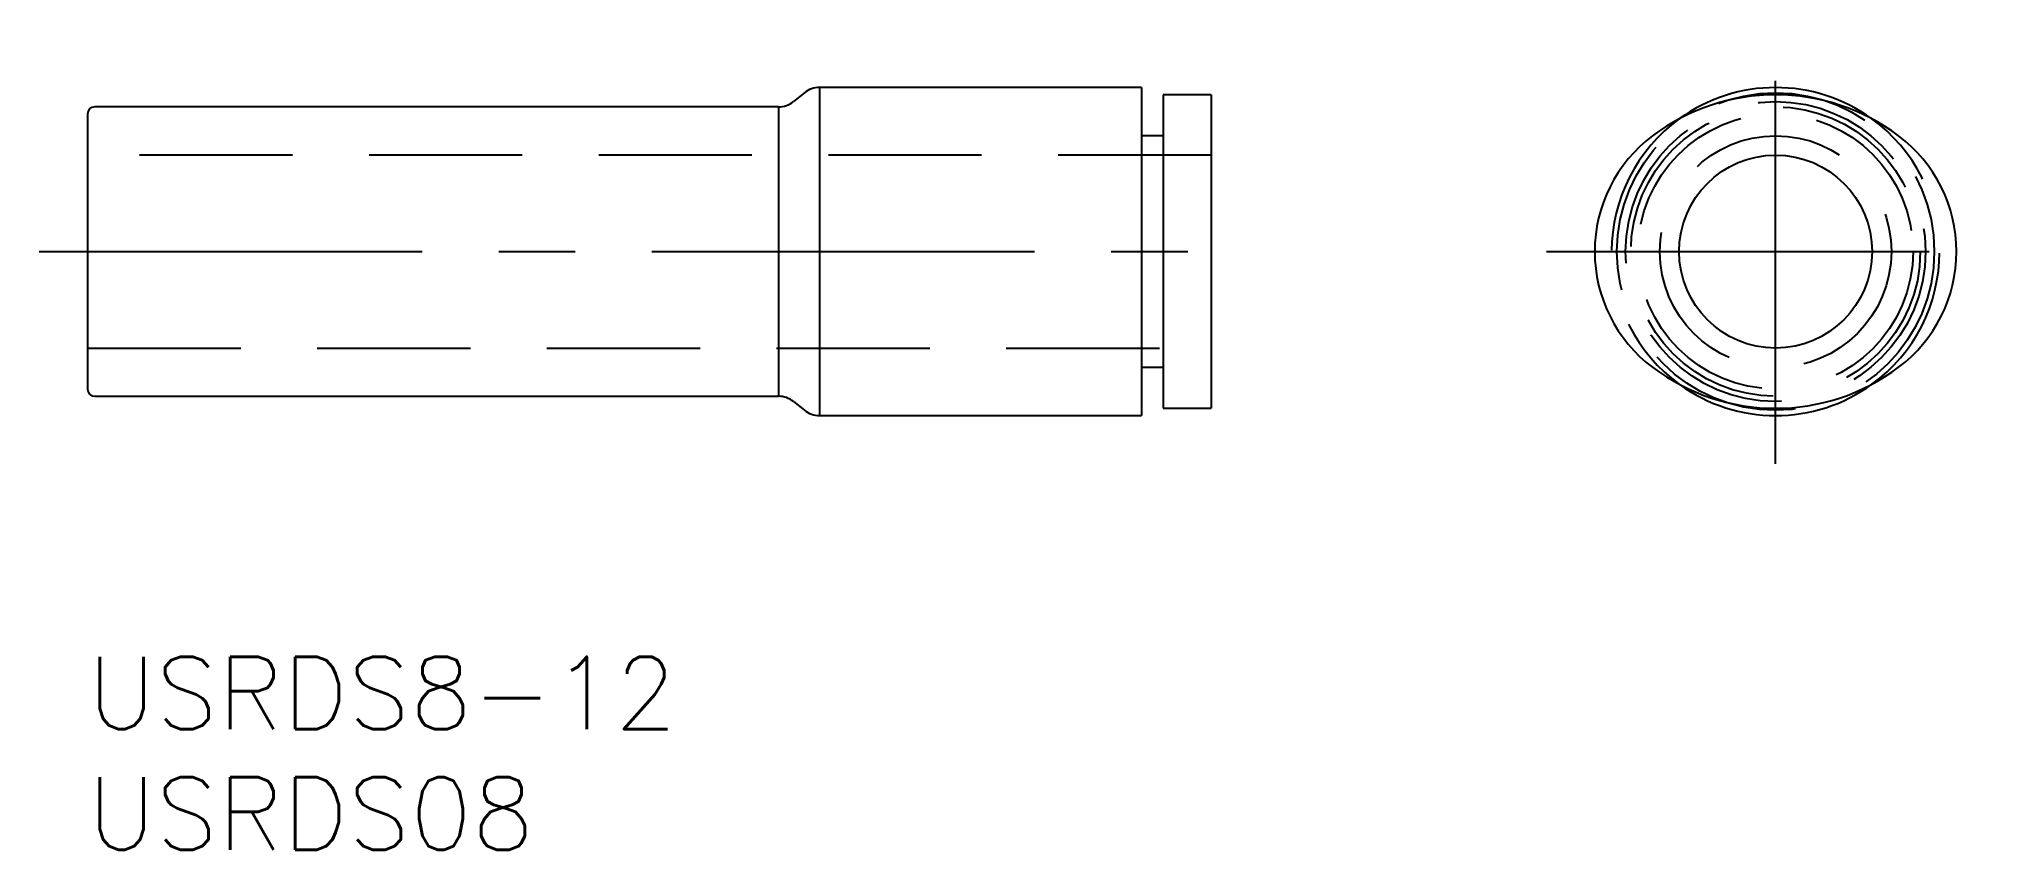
# Model space of a CAD drawing. Extents: x -2 to 79.5, y -8 to 25.6.
import ezdxf

# ---------------------------------------------------------------- set-up
doc = ezdxf.new("R2010")
doc.units = 0
doc.header["$LTSCALE"] = 0.5
doc.linetypes.add('CENTER', pattern=[50.8, 31.75, -6.35, 6.35, -6.35])
doc.linetypes.add('DASHED', pattern=[19.05, 12.7, -6.35])
for name, color, linetype in [('MSM_CENTER', 1, 'CENTER'), ('MSM_CONTINUOUS', 7, 'CONTINUOUS'), ('MSM_DASHED', 4, 'DASHED'), ('MSM_PART_NUMBER', 7, 'CONTINUOUS')]:
    doc.layers.add(name, color=color, linetype=linetype)
doc.styles.get("Standard").update_dxf_attribs({"font": 'txt.shx', "height": 3, "bigfont": 'bigfont.shx'})

msp = doc.modelspace()

# ---------------------------------------------------------------- linework, layer by layer
at = {"layer": 'MSM_CENTER'}
for p, q in [((70, 8), (70, 25.6)), ((-2, 16.8), (48.6, 16.8)), ((60.5, 16.8), (79.5, 16.8))]:
    msp.add_line(p, q, dxfattribs=at)
at = {"layer": 'MSM_CONTINUOUS'}
for p, q in [((29.726, 23.381), (29.274, 23.019)), ((43.7, 23.6), (30.351, 23.6)), ((30.351, 23.6), (30.351, 10)), ((43.7, 23.6), (43.7, 10)), ((46.6, 23.3), (44.6, 23.3)), ((44.6, 23.3), (44.6, 10.3)), ((46.6, 23.3), (46.6, 10.3)), ((0, 22.5), (0, 11.1)), ((28.649, 22.8), (0.3, 22.8)), ((28.649, 22.8), (28.649, 10.8)), ((44.6, 21.6), (43.7, 21.6)), ((43.7, 12), (44.6, 12)), ((0.3, 10.8), (28.649, 10.8)), ((29.274, 10.581), (29.726, 10.219)), ((30.351, 10), (43.7, 10)), ((44.6, 10.3), (46.6, 10.3))]:
    msp.add_line(p, q, dxfattribs=at)
msp.add_circle((70, 16.8), 4, dxfattribs=at)
for centre, radius, start, end in [((28.649, 23.8), 1, 270, 308.65981), ((30.351, 22.6), 1, 90, 128.65981), ((70, 14.8), 8.5, 53.12974, 126.87026), ((70, 16.8), 6.8, 54.01711, 125.98289), ((0.3, 22.5), 0.3, 90, 180), ((68.5, 16.8), 6, 126.87026, 233.12974), ((71.5, 16.8), 6, 306.87026, 53.12974), ((70, 18.8), 8.5, 233.12974, 306.87026), ((0.3, 11.1), 0.3, 180, 270), ((28.649, 9.8), 1, 51.34019, 90), ((70, 16.8), 6.8, 234.01711, 305.98289), ((30.351, 11), 1, 231.34019, 270)]:
    msp.add_arc(centre, radius, start, end, dxfattribs=at)
at = {"layer": 'MSM_DASHED'}
for p, q in [((46.6, 20.8), (0, 20.8)), ((0, 12.8), (46.6, 12.8))]:
    msp.add_line(p, q, dxfattribs=at)
for radius in [6.581, 6.219, 6, 5.7, 4.8]:
    msp.add_circle((70, 16.8), radius, dxfattribs=at)
for start, end in [(125.98289, 234.01711), (305.98289, 54.01711)]:
    msp.add_arc((70, 16.8), 6.8, start, end, dxfattribs=at)

# ---------------------------------------------------------------- texts
at = {"layer": 'MSM_PART_NUMBER'}
for s, p in [('USRDS8-12', (0, -3)), ('USRDS08', (0, -8))]:
    msp.add_text(s, height=3, dxfattribs=at).set_placement(p)

doc.saveas('drawing.dxf')
